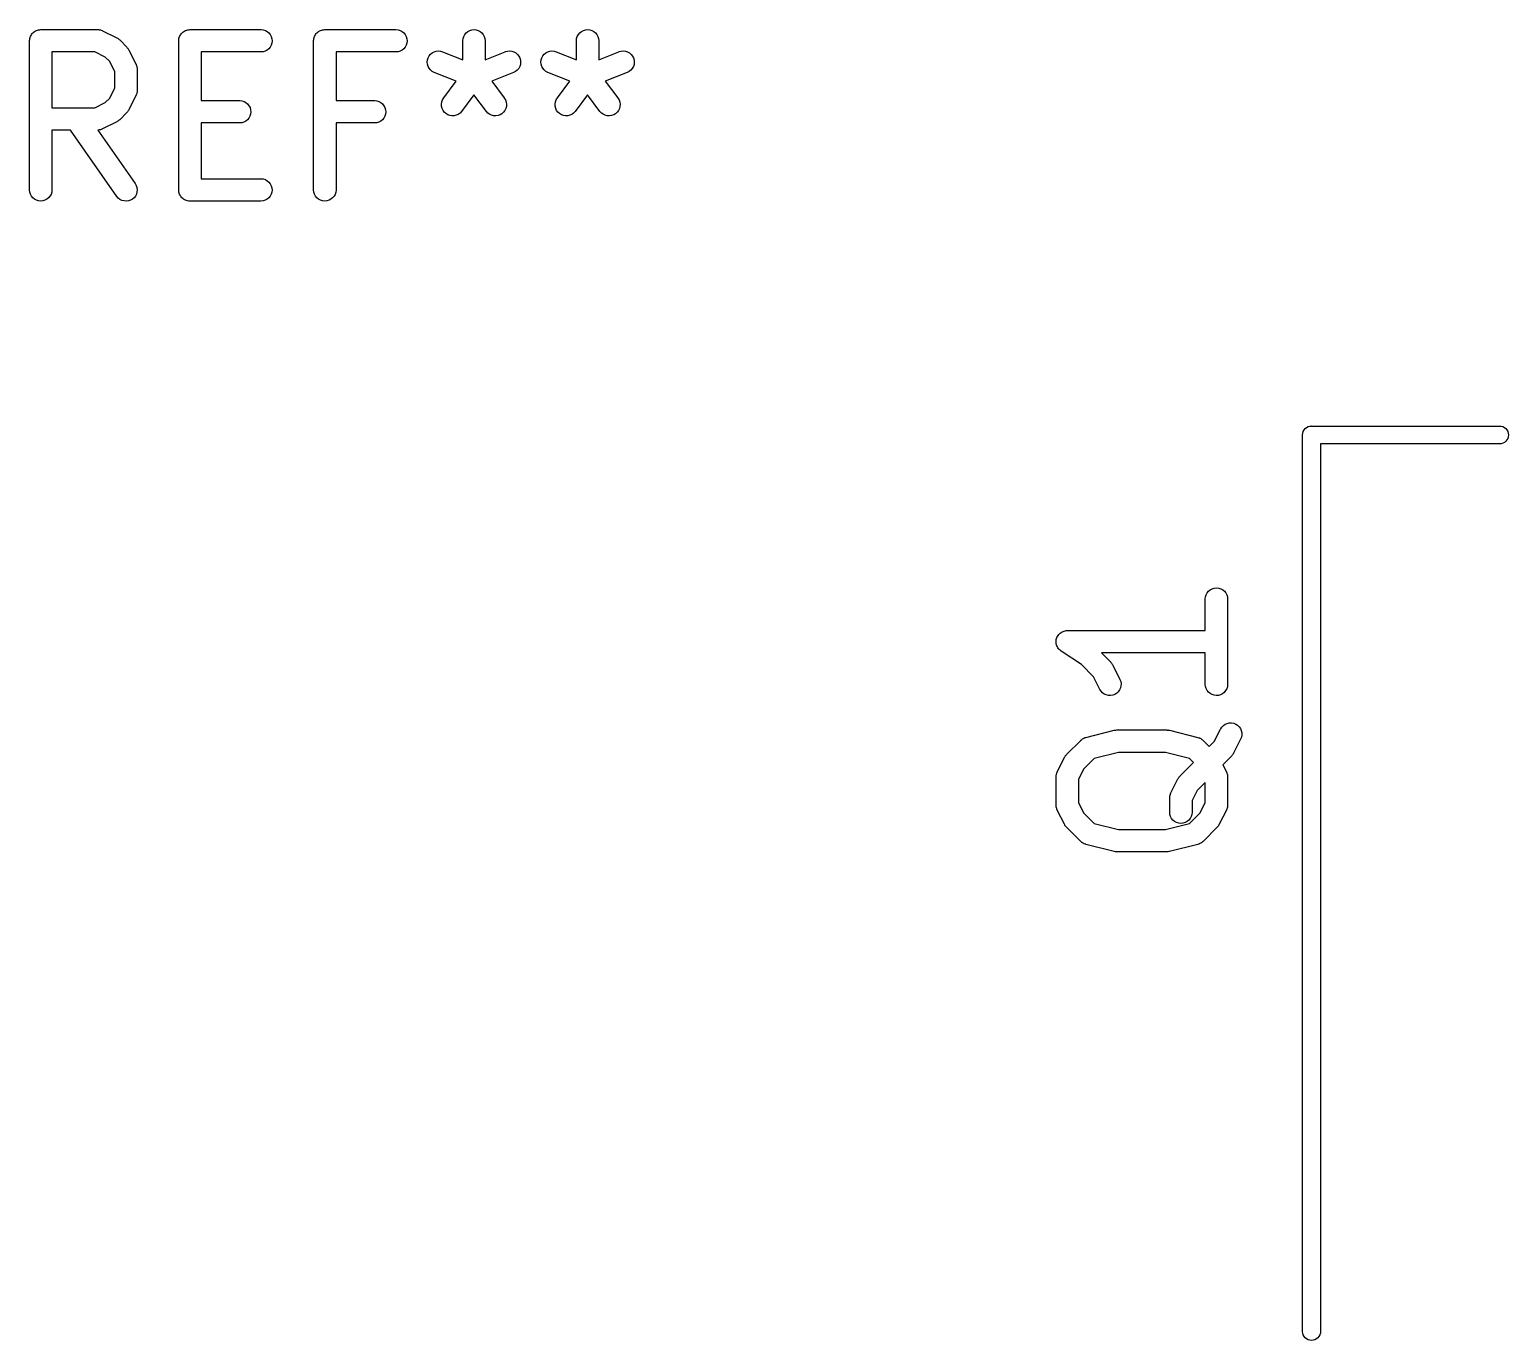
# Model space of a CAD drawing. Extents: x 2.99 to 5.82, y -2.36 to -0.87.
# Drawn here: x 3.0523 to 3.4427, y -1.2388 to -0.8928 of the extents above; entities that cross this region are included whole.
import ezdxf

# ---------------------------------------------------------------- set-up
doc = ezdxf.new("R2010")
doc.units = 0
doc.header["$MEASUREMENT"] = 0
doc.layers.add('BLACK', color=7, linetype='CONTINUOUS')

msp = doc.modelspace()

# ---------------------------------------------------------------- linework, layer by layer
at = {"layer": 'BLACK', "linetype": 'CONTINUOUS'}
for p, q in [((3.05285, -0.894095), (3.05303, -0.893881)), ((3.05303, -0.893881), (3.0532, -0.893668)), ((3.0532, -0.893668), (3.05321, -0.893661)), ((3.05321, -0.893661), (3.05322, -0.893653)), ((3.05322, -0.893653), (3.05343, -0.89348)), ((3.05343, -0.89348), (3.05365, -0.893304)), ((3.05365, -0.893304), (3.05366, -0.893299)), ((3.05366, -0.893299), (3.05367, -0.893292)), ((3.05367, -0.893292), (3.05391, -0.893164)), ((3.05391, -0.893164), (3.05416, -0.893033)), ((3.05416, -0.893033), (3.05417, -0.89303)), ((3.05417, -0.89303), (3.05418, -0.893025)), ((3.05418, -0.893025), (3.05445, -0.892947)), ((3.05445, -0.892947), (3.05471, -0.892866)), ((3.05471, -0.892866), (3.05472, -0.892865)), ((3.05472, -0.892865), (3.05473, -0.892863)), ((3.05473, -0.892863), (3.05501, -0.892837)), ((3.05501, -0.892837), (3.05528, -0.89281)), ((3.05528, -0.89281), (3.07028, -0.89281)), ((3.07028, -0.89281), (3.07032, -0.892811)), ((3.07032, -0.892811), (3.07041, -0.89282)), ((3.07041, -0.89282), (3.0705, -0.892818)), ((3.0705, -0.892818), (3.0707, -0.892852)), ((3.0707, -0.892852), (3.0709, -0.892875)), ((3.0709, -0.892875), (3.07098, -0.892901)), ((3.07098, -0.892901), (3.07107, -0.892916)), ((3.07107, -0.892916), (3.07125, -0.892988)), ((3.07125, -0.892988), (3.07145, -0.893049)), ((3.07145, -0.893049), (3.07152, -0.893091)), ((3.07152, -0.893091), (3.0716, -0.893122)), ((3.0716, -0.893122), (3.07535, -0.894997)), ((3.09222, -0.894095), (3.0924, -0.893881)), ((3.0924, -0.893881), (3.09257, -0.893668)), ((3.09257, -0.893668), (3.09258, -0.893661)), ((3.09258, -0.893661), (3.09259, -0.893653)), ((3.09259, -0.893653), (3.0928, -0.89348)), ((3.0928, -0.89348), (3.09302, -0.893304)), ((3.09302, -0.893304), (3.09303, -0.893299)), ((3.09303, -0.893299), (3.09304, -0.893292)), ((3.09304, -0.893292), (3.09328, -0.893164)), ((3.09328, -0.893164), (3.09353, -0.893033)), ((3.09353, -0.893033), (3.09354, -0.89303)), ((3.09354, -0.89303), (3.09355, -0.893025)), ((3.09355, -0.893025), (3.09382, -0.892947)), ((3.09382, -0.892947), (3.09408, -0.892866)), ((3.09408, -0.892866), (3.09409, -0.892865)), ((3.09409, -0.892865), (3.0941, -0.892863)), ((3.0941, -0.892863), (3.09438, -0.892837)), ((3.09438, -0.892837), (3.09466, -0.89281)), ((3.09466, -0.89281), (3.1134, -0.89281)), ((3.1134, -0.89281), (3.11344, -0.892811)), ((3.11344, -0.892811), (3.11402, -0.892875)), ((3.11402, -0.892875), (3.11457, -0.893049)), ((3.11457, -0.893049), (3.11507, -0.893327)), ((3.11507, -0.893327), (3.11551, -0.893697)), ((3.11551, -0.893697), (3.11587, -0.894146)), ((3.12784, -0.894095), (3.12802, -0.893881)), ((3.12802, -0.893881), (3.12819, -0.893668)), ((3.12819, -0.893668), (3.1282, -0.893661)), ((3.1282, -0.893661), (3.12821, -0.893653)), ((3.12821, -0.893653), (3.12842, -0.89348)), ((3.12842, -0.89348), (3.12864, -0.893304)), ((3.12864, -0.893304), (3.12865, -0.893299)), ((3.12865, -0.893299), (3.12866, -0.893292)), ((3.12866, -0.893292), (3.1289, -0.893164)), ((3.1289, -0.893164), (3.12915, -0.893033)), ((3.12915, -0.893033), (3.12916, -0.89303)), ((3.12916, -0.89303), (3.12917, -0.893025)), ((3.12917, -0.893025), (3.12944, -0.892947)), ((3.12944, -0.892947), (3.1297, -0.892866)), ((3.1297, -0.892866), (3.12971, -0.892865)), ((3.12971, -0.892865), (3.12972, -0.892863)), ((3.12972, -0.892863), (3.13, -0.892837)), ((3.13, -0.892837), (3.13028, -0.89281)), ((3.13028, -0.89281), (3.14902, -0.89281)), ((3.14902, -0.89281), (3.14906, -0.892811)), ((3.14906, -0.892811), (3.14964, -0.892875)), ((3.14964, -0.892875), (3.15019, -0.893049)), ((3.15019, -0.893049), (3.15069, -0.893327)), ((3.15069, -0.893327), (3.15113, -0.893697)), ((3.15113, -0.893697), (3.15149, -0.894146)), ((3.16721, -0.894095), (3.16758, -0.893653)), ((3.16758, -0.893653), (3.16803, -0.893292)), ((3.16803, -0.893292), (3.16854, -0.893025)), ((3.16854, -0.893025), (3.16909, -0.892863)), ((3.16909, -0.892863), (3.16967, -0.89281)), ((3.16967, -0.89281), (3.17024, -0.892871)), ((3.17024, -0.892871), (3.17079, -0.893041)), ((3.17079, -0.893041), (3.1713, -0.893315)), ((3.1713, -0.893315), (3.17174, -0.893682)), ((3.17174, -0.893682), (3.17211, -0.894129)), ((3.19721, -0.894095), (3.19758, -0.893653)), ((3.19758, -0.893653), (3.19803, -0.893292)), ((3.19803, -0.893292), (3.19854, -0.893025)), ((3.19854, -0.893025), (3.19909, -0.892863)), ((3.19909, -0.892863), (3.19966, -0.89281)), ((3.19966, -0.89281), (3.20024, -0.892871)), ((3.20024, -0.892871), (3.20079, -0.893041)), ((3.20079, -0.893041), (3.20129, -0.893315)), ((3.20129, -0.893315), (3.20174, -0.893682)), ((3.20174, -0.893682), (3.2021, -0.894129)), ((3.05233, -0.895722), (3.05236, -0.895444)), ((3.05233, -0.895742), (3.05233, -0.895722)), ((3.05233, -0.895743), (3.05233, -0.895742)), ((3.05233, -0.895742), (3.05233, -0.895742)), ((3.05233, -0.895763), (3.05233, -0.895743)), ((3.05233, -0.935133), (3.05233, -0.895763)), ((3.05236, -0.895444), (3.05239, -0.895169)), ((3.05239, -0.895169), (3.0524, -0.895159)), ((3.0524, -0.895149), (3.05248, -0.894886)), ((3.0524, -0.895159), (3.0524, -0.895149)), ((3.05248, -0.894886), (3.05256, -0.894619)), ((3.05256, -0.894619), (3.05257, -0.89461)), ((3.05257, -0.8946), (3.05271, -0.894355)), ((3.05257, -0.89461), (3.05257, -0.8946)), ((3.05271, -0.894355), (3.05284, -0.894112)), ((3.05284, -0.894104), (3.05285, -0.894095)), ((3.05284, -0.894112), (3.05284, -0.894104)), ((3.07535, -0.894997), (3.07539, -0.895015)), ((3.07539, -0.895015), (3.07553, -0.895106)), ((3.07553, -0.895106), (3.07568, -0.895184)), ((3.07568, -0.895184), (3.07577, -0.895262)), ((3.07577, -0.895262), (3.07587, -0.895329)), ((3.07587, -0.895329), (3.07599, -0.895445)), ((3.07599, -0.895445), (3.07612, -0.89555)), ((3.07612, -0.89555), (3.078, -0.897425)), ((3.078, -0.897425), (3.07802, -0.897454)), ((3.07802, -0.897454), (3.07813, -0.897584)), ((3.07813, -0.897584), (3.07824, -0.897704)), ((3.07824, -0.897704), (3.07831, -0.897808)), ((3.07831, -0.897808), (3.07838, -0.897904)), ((3.07838, -0.897904), (3.07846, -0.898052)), ((3.0917, -0.895722), (3.09173, -0.895444)), ((3.0917, -0.895742), (3.0917, -0.895722)), ((3.0917, -0.895743), (3.0917, -0.895742)), ((3.0917, -0.895742), (3.0917, -0.895742)), ((3.0917, -0.895763), (3.0917, -0.895743)), ((3.0917, -0.935133), (3.0917, -0.895763)), ((3.09173, -0.895444), (3.09176, -0.895169)), ((3.09176, -0.895169), (3.09177, -0.895159)), ((3.09177, -0.895149), (3.09185, -0.894886)), ((3.09177, -0.895159), (3.09177, -0.895149)), ((3.09185, -0.894886), (3.09193, -0.894619)), ((3.09193, -0.894619), (3.09194, -0.89461)), ((3.09194, -0.8946), (3.09208, -0.894355)), ((3.09194, -0.89461), (3.09194, -0.8946)), ((3.09208, -0.894355), (3.09221, -0.894112)), ((3.09221, -0.894104), (3.09222, -0.894095)), ((3.09221, -0.894112), (3.09221, -0.894104)), ((3.11548, -0.897858), (3.11504, -0.898222)), ((3.11585, -0.897414), (3.11548, -0.897858)), ((3.11612, -0.896907), (3.11585, -0.897414)), ((3.11587, -0.894146), (3.11614, -0.894657)), ((3.1163, -0.896357), (3.11612, -0.896907)), ((3.11614, -0.894657), (3.1163, -0.89521)), ((3.1163, -0.89521), (3.11636, -0.895784)), ((3.11636, -0.895784), (3.1163, -0.896357)), ((3.12732, -0.895722), (3.12735, -0.895444)), ((3.12732, -0.895742), (3.12732, -0.895722)), ((3.12732, -0.895743), (3.12732, -0.895742)), ((3.12732, -0.895742), (3.12732, -0.895742)), ((3.12732, -0.895763), (3.12732, -0.895743)), ((3.12732, -0.935133), (3.12732, -0.895763)), ((3.12735, -0.895444), (3.12738, -0.895169)), ((3.12738, -0.895169), (3.12739, -0.895159)), ((3.12739, -0.895149), (3.12747, -0.894886)), ((3.12739, -0.895159), (3.12739, -0.895149)), ((3.12747, -0.894886), (3.12755, -0.894619)), ((3.12755, -0.894619), (3.12756, -0.89461)), ((3.12756, -0.8946), (3.1277, -0.894355)), ((3.12756, -0.89461), (3.12756, -0.8946)), ((3.1277, -0.894355), (3.12783, -0.894112)), ((3.12783, -0.894104), (3.12784, -0.894095)), ((3.12783, -0.894112), (3.12783, -0.894104)), ((3.1511, -0.897858), (3.15066, -0.898222)), ((3.15147, -0.897414), (3.1511, -0.897858)), ((3.15175, -0.896907), (3.15147, -0.897414)), ((3.15149, -0.894146), (3.15176, -0.894657)), ((3.15192, -0.896357), (3.15175, -0.896907)), ((3.15176, -0.894657), (3.15192, -0.89521)), ((3.15192, -0.89521), (3.15198, -0.895784)), ((3.15198, -0.895784), (3.15192, -0.896357)), ((3.16669, -0.895722), (3.16676, -0.895149)), ((3.16669, -0.895763), (3.16669, -0.895722)), ((3.16669, -0.900776), (3.16669, -0.895763)), ((3.16676, -0.895149), (3.16693, -0.8946)), ((3.16693, -0.8946), (3.16721, -0.894095)), ((3.17211, -0.894129), (3.17238, -0.894638)), ((3.17238, -0.894638), (3.17254, -0.895189)), ((3.17254, -0.895189), (3.1726, -0.895763)), ((3.1726, -0.895763), (3.1726, -0.900776)), ((3.19669, -0.895722), (3.19675, -0.895149)), ((3.19669, -0.895763), (3.19669, -0.895722)), ((3.19669, -0.900776), (3.19669, -0.895763)), ((3.19675, -0.895149), (3.19693, -0.8946)), ((3.19693, -0.8946), (3.19721, -0.894095)), ((3.2021, -0.894129), (3.20237, -0.894638)), ((3.20237, -0.894638), (3.20254, -0.895189)), ((3.20254, -0.895189), (3.20259, -0.895763)), ((3.20259, -0.895763), (3.20259, -0.900776)), ((3.05824, -0.898716), (3.05824, -0.913433)), ((3.06959, -0.898716), (3.05824, -0.898716)), ((3.07228, -0.900065), (3.06959, -0.898716)), ((3.07348, -0.901262), (3.07228, -0.900065)), ((3.07483, -0.903959), (3.07348, -0.901262)), ((3.07846, -0.898052), (3.07855, -0.898192)), ((3.07855, -0.898192), (3.08042, -0.901942)), ((3.1134, -0.898716), (3.09761, -0.898716)), ((3.09761, -0.898716), (3.09761, -0.911558)), ((3.11398, -0.89866), (3.1134, -0.898716)), ((3.11453, -0.898493), (3.11398, -0.89866)), ((3.11504, -0.898222), (3.11453, -0.898493)), ((3.14902, -0.898716), (3.13323, -0.898716)), ((3.13323, -0.898716), (3.13323, -0.911558)), ((3.1496, -0.89866), (3.14902, -0.898716)), ((3.15015, -0.898493), (3.1496, -0.89866)), ((3.15066, -0.898222), (3.15015, -0.898493)), ((3.15732, -0.901398), (3.15737, -0.900824)), ((3.15738, -0.901971), (3.15732, -0.901398)), ((3.15737, -0.900824), (3.15754, -0.900272)), ((3.15754, -0.900272), (3.15781, -0.899762)), ((3.15781, -0.899762), (3.15817, -0.899314)), ((3.15817, -0.899314), (3.15861, -0.898945)), ((3.15861, -0.898945), (3.15912, -0.898669)), ((3.15912, -0.898669), (3.15967, -0.898497)), ((3.15967, -0.898497), (3.16024, -0.898435)), ((3.16024, -0.898435), (3.16082, -0.898485)), ((3.16082, -0.898485), (3.16137, -0.898646)), ((3.16137, -0.898646), (3.16669, -0.900776)), ((3.1726, -0.900776), (3.17792, -0.898646)), ((3.17792, -0.898646), (3.17796, -0.898631)), ((3.17796, -0.898631), (3.17852, -0.898478)), ((3.17852, -0.898478), (3.17909, -0.898435)), ((3.17909, -0.898435), (3.17966, -0.898506)), ((3.17966, -0.898506), (3.18021, -0.898686)), ((3.18021, -0.898686), (3.18071, -0.898969)), ((3.18071, -0.898969), (3.18115, -0.899344)), ((3.18115, -0.899344), (3.18151, -0.899796)), ((3.18151, -0.899796), (3.18177, -0.90031)), ((3.18177, -0.90031), (3.18193, -0.900864)), ((3.18197, -0.901439), (3.18191, -0.902011)), ((3.18193, -0.900864), (3.18197, -0.901439)), ((3.18732, -0.901398), (3.18737, -0.900824)), ((3.18737, -0.901971), (3.18732, -0.901398)), ((3.18737, -0.900824), (3.18753, -0.900272)), ((3.18753, -0.900272), (3.1878, -0.899762)), ((3.1878, -0.899762), (3.18817, -0.899314)), ((3.18817, -0.899314), (3.18861, -0.898945)), ((3.18861, -0.898945), (3.18911, -0.898669)), ((3.18911, -0.898669), (3.18966, -0.898497)), ((3.18966, -0.898497), (3.19024, -0.898435)), ((3.19024, -0.898435), (3.19081, -0.898485)), ((3.19081, -0.898485), (3.19136, -0.898646)), ((3.19136, -0.898646), (3.19669, -0.900776)), ((3.20259, -0.900776), (3.20792, -0.898646)), ((3.20792, -0.898646), (3.20796, -0.898631)), ((3.20796, -0.898631), (3.20851, -0.898478)), ((3.20851, -0.898478), (3.20909, -0.898435)), ((3.20909, -0.898435), (3.20966, -0.898506)), ((3.20966, -0.898506), (3.21021, -0.898686)), ((3.21021, -0.898686), (3.21071, -0.898969)), ((3.21071, -0.898969), (3.21115, -0.899344)), ((3.21115, -0.899344), (3.2115, -0.899796)), ((3.2115, -0.899796), (3.21176, -0.90031)), ((3.21176, -0.90031), (3.21192, -0.900864)), ((3.21197, -0.901439), (3.2119, -0.902011)), ((3.21192, -0.900864), (3.21197, -0.901439)), ((3.07483, -0.908189), (3.07483, -0.903959)), ((3.08042, -0.901942), (3.08044, -0.901979)), ((3.08044, -0.901979), (3.08047, -0.90206)), ((3.08047, -0.90206), (3.08051, -0.902137)), ((3.08051, -0.902137), (3.08057, -0.90233)), ((3.08057, -0.90233), (3.08064, -0.902519)), ((3.08064, -0.902519), (3.08065, -0.902605)), ((3.08065, -0.902605), (3.08068, -0.902689)), ((3.08068, -0.902689), (3.0807, -0.90289)), ((3.0807, -0.90289), (3.08073, -0.903089)), ((3.08073, -0.903089), (3.08073, -0.903176)), ((3.08073, -0.903176), (3.08073, -0.903262)), ((3.08073, -0.903262), (3.08073, -0.908886)), ((3.15755, -0.902522), (3.15738, -0.901971)), ((3.15782, -0.90303), (3.15755, -0.902522)), ((3.15818, -0.903475), (3.15782, -0.90303)), ((3.15863, -0.903841), (3.15818, -0.903475)), ((3.15914, -0.904113), (3.15863, -0.903841)), ((3.15918, -0.904129), (3.15914, -0.904113)), ((3.16497, -0.906447), (3.15918, -0.904129)), ((3.18012, -0.904129), (3.17432, -0.906447)), ((3.18063, -0.903864), (3.18012, -0.904129)), ((3.18108, -0.903504), (3.18063, -0.903864)), ((3.18145, -0.903064), (3.18108, -0.903504)), ((3.18173, -0.90256), (3.18145, -0.903064)), ((3.18191, -0.902011), (3.18173, -0.90256)), ((3.18754, -0.902522), (3.18737, -0.901971)), ((3.18781, -0.90303), (3.18754, -0.902522)), ((3.18818, -0.903475), (3.18781, -0.90303)), ((3.18863, -0.903841), (3.18818, -0.903475)), ((3.18913, -0.904113), (3.18863, -0.903841)), ((3.18917, -0.904129), (3.18913, -0.904113)), ((3.19497, -0.906447), (3.18917, -0.904129)), ((3.21011, -0.904129), (3.20432, -0.906448)), ((3.21062, -0.903864), (3.21011, -0.904129)), ((3.21107, -0.903504), (3.21062, -0.903864)), ((3.21145, -0.903064), (3.21107, -0.903504)), ((3.21173, -0.90256), (3.21145, -0.903064)), ((3.2119, -0.902011), (3.21173, -0.90256)), ((3.07348, -0.910887), (3.07483, -0.908189)), ((3.08064, -0.909583), (3.08063, -0.909669)), ((3.08067, -0.9095), (3.08064, -0.909583)), ((3.08069, -0.9093), (3.08067, -0.9095)), ((3.08073, -0.909101), (3.08069, -0.9093)), ((3.08073, -0.908928), (3.08072, -0.909014)), ((3.08072, -0.909014), (3.08073, -0.909101)), ((3.08073, -0.908886), (3.08073, -0.908928)), ((3.16166, -0.910864), (3.16497, -0.906447)), ((3.17432, -0.906447), (3.17763, -0.910864)), ((3.19166, -0.910864), (3.19497, -0.906447)), ((3.20432, -0.906448), (3.20763, -0.910864)), ((3.05824, -0.913433), (3.06959, -0.913433)), ((3.06959, -0.913433), (3.07228, -0.912084)), ((3.07228, -0.912084), (3.07348, -0.910887)), ((3.08042, -0.910207), (3.07855, -0.913956)), ((3.08045, -0.910126), (3.08042, -0.910207)), ((3.0805, -0.91005), (3.08045, -0.910126)), ((3.08056, -0.909858), (3.0805, -0.91005)), ((3.08063, -0.909669), (3.08056, -0.909858)), ((3.09761, -0.911558), (3.10778, -0.911558)), ((3.10778, -0.911558), (3.10782, -0.911558)), ((3.10782, -0.911558), (3.10839, -0.911622)), ((3.10839, -0.911622), (3.10894, -0.911797)), ((3.10894, -0.911797), (3.10945, -0.912074)), ((3.10945, -0.912074), (3.10989, -0.912445)), ((3.10989, -0.912445), (3.11025, -0.912894)), ((3.11025, -0.912894), (3.11052, -0.913405)), ((3.11052, -0.913405), (3.11068, -0.913957)), ((3.13323, -0.911558), (3.1434, -0.911558)), ((3.1434, -0.911558), (3.14344, -0.911558)), ((3.14344, -0.911558), (3.14401, -0.911622)), ((3.14401, -0.911622), (3.14456, -0.911797)), ((3.14456, -0.911797), (3.14507, -0.912074)), ((3.14507, -0.912074), (3.14551, -0.912445)), ((3.14551, -0.912445), (3.14587, -0.912894)), ((3.14587, -0.912894), (3.14614, -0.913405)), ((3.14614, -0.913405), (3.1463, -0.913957)), ((3.16107, -0.912467), (3.16116, -0.911898)), ((3.1611, -0.913043), (3.16107, -0.912467)), ((3.16123, -0.913604), (3.1611, -0.913043)), ((3.16116, -0.911898), (3.16136, -0.911357)), ((3.16136, -0.911357), (3.16166, -0.910864)), ((3.16965, -0.910058), (3.16638, -0.914408)), ((3.17291, -0.914408), (3.16965, -0.910058)), ((3.17763, -0.910864), (3.17766, -0.910897)), ((3.17766, -0.910897), (3.17795, -0.911394)), ((3.17795, -0.911394), (3.17814, -0.911938)), ((3.17819, -0.913084), (3.17805, -0.913642)), ((3.17814, -0.911938), (3.17822, -0.912509)), ((3.17822, -0.912509), (3.17819, -0.913084)), ((3.19107, -0.912467), (3.19116, -0.911898)), ((3.19109, -0.913043), (3.19107, -0.912467)), ((3.19123, -0.913604), (3.19109, -0.913043)), ((3.19116, -0.911898), (3.19136, -0.911357)), ((3.19136, -0.911357), (3.19166, -0.910864)), ((3.19964, -0.910058), (3.19638, -0.914408)), ((3.2029, -0.914408), (3.19964, -0.910058)), ((3.20763, -0.910864), (3.20765, -0.910897)), ((3.20765, -0.910897), (3.20795, -0.911394)), ((3.20795, -0.911394), (3.20814, -0.911938)), ((3.20818, -0.913084), (3.20804, -0.913642)), ((3.20814, -0.911938), (3.20822, -0.912509)), ((3.20822, -0.912509), (3.20818, -0.913084)), ((3.07535, -0.917152), (3.0716, -0.919026)), ((3.07549, -0.917063), (3.07535, -0.917152)), ((3.07564, -0.916987), (3.07549, -0.917063)), ((3.07574, -0.91691), (3.07564, -0.916987)), ((3.07584, -0.916845), (3.07574, -0.91691)), ((3.07596, -0.916731), (3.07584, -0.916845)), ((3.07609, -0.916628), (3.07596, -0.916731)), ((3.07612, -0.916599), (3.07609, -0.916628)), ((3.078, -0.914724), (3.07612, -0.916599)), ((3.0781, -0.914596), (3.078, -0.914724)), ((3.07822, -0.914477), (3.0781, -0.914596)), ((3.07828, -0.914373), (3.07822, -0.914477)), ((3.07836, -0.914279), (3.07828, -0.914373)), ((3.07844, -0.914133), (3.07836, -0.914279)), ((3.07853, -0.913993), (3.07844, -0.914133)), ((3.07855, -0.913956), (3.07853, -0.913993)), ((3.10835, -0.917407), (3.10778, -0.917463)), ((3.1089, -0.917241), (3.10835, -0.917407)), ((3.10941, -0.91697), (3.1089, -0.917241)), ((3.10986, -0.916606), (3.10941, -0.91697)), ((3.11023, -0.916162), (3.10986, -0.916606)), ((3.1105, -0.915655), (3.11023, -0.916162)), ((3.11067, -0.915104), (3.1105, -0.915655)), ((3.11073, -0.914531), (3.11067, -0.915104)), ((3.11068, -0.913957), (3.11073, -0.914531)), ((3.14397, -0.917407), (3.1434, -0.917463)), ((3.14452, -0.917241), (3.14397, -0.917407)), ((3.14503, -0.91697), (3.14452, -0.917241)), ((3.14548, -0.916606), (3.14503, -0.91697)), ((3.14585, -0.916162), (3.14548, -0.916606)), ((3.14612, -0.915655), (3.14585, -0.916162)), ((3.14629, -0.915104), (3.14612, -0.915655)), ((3.14635, -0.914531), (3.14629, -0.915104)), ((3.1463, -0.913957), (3.14635, -0.914531)), ((3.16147, -0.914127), (3.16123, -0.913604)), ((3.16181, -0.914594), (3.16147, -0.914127)), ((3.16223, -0.914986), (3.16181, -0.914594)), ((3.16272, -0.915288), (3.16223, -0.914986)), ((3.16326, -0.91549), (3.16272, -0.915288)), ((3.16383, -0.915583), (3.16326, -0.91549)), ((3.16441, -0.915563), (3.16383, -0.915583)), ((3.16497, -0.915432), (3.16441, -0.915563)), ((3.16549, -0.915195), (3.16497, -0.915432)), ((3.16596, -0.91486), (3.16549, -0.915195)), ((3.16636, -0.91444), (3.16596, -0.91486)), ((3.16638, -0.914408), (3.16636, -0.91444)), ((3.1733, -0.914833), (3.17291, -0.914408)), ((3.17376, -0.915174), (3.1733, -0.914833)), ((3.17428, -0.915419), (3.17376, -0.915174)), ((3.17484, -0.915558), (3.17428, -0.915419)), ((3.17542, -0.915585), (3.17484, -0.915558)), ((3.17599, -0.9155), (3.17542, -0.915585)), ((3.17653, -0.915306), (3.17599, -0.9155)), ((3.17703, -0.91501), (3.17653, -0.915306)), ((3.17745, -0.914624), (3.17703, -0.91501)), ((3.1778, -0.914162), (3.17745, -0.914624)), ((3.17805, -0.913642), (3.1778, -0.914162)), ((3.19147, -0.914127), (3.19123, -0.913604)), ((3.19181, -0.914594), (3.19147, -0.914127)), ((3.19223, -0.914986), (3.19181, -0.914594)), ((3.19272, -0.915288), (3.19223, -0.914986)), ((3.19326, -0.91549), (3.19272, -0.915288)), ((3.19383, -0.915583), (3.19326, -0.91549)), ((3.1944, -0.915563), (3.19383, -0.915583)), ((3.19497, -0.915432), (3.1944, -0.915563)), ((3.19549, -0.915195), (3.19497, -0.915432)), ((3.19596, -0.91486), (3.19549, -0.915195)), ((3.19635, -0.91444), (3.19596, -0.91486)), ((3.19638, -0.914408), (3.19635, -0.91444)), ((3.20329, -0.914833), (3.2029, -0.914408)), ((3.20376, -0.915174), (3.20329, -0.914833)), ((3.20428, -0.915419), (3.20376, -0.915174)), ((3.20484, -0.915558), (3.20428, -0.915419)), ((3.20541, -0.915585), (3.20484, -0.915558)), ((3.20598, -0.9155), (3.20541, -0.915585)), ((3.20653, -0.915306), (3.20598, -0.9155)), ((3.20702, -0.91501), (3.20653, -0.915306)), ((3.20745, -0.914624), (3.20702, -0.91501)), ((3.20779, -0.914162), (3.20745, -0.914624)), ((3.20804, -0.913642), (3.20779, -0.914162)), ((3.06312, -0.919338), (3.05824, -0.919338)), ((3.05824, -0.919338), (3.05824, -0.935133)), ((3.07536, -0.936826), (3.06312, -0.919338)), ((3.07037, -0.91933), (3.07033, -0.919334)), ((3.07033, -0.919334), (3.0802, -0.93344)), ((3.07046, -0.919333), (3.07037, -0.91933)), ((3.07066, -0.919302), (3.07046, -0.919333)), ((3.07086, -0.919282), (3.07066, -0.919302)), ((3.07094, -0.919257), (3.07086, -0.919282)), ((3.07103, -0.919243), (3.07094, -0.919257)), ((3.07121, -0.919174), (3.07103, -0.919243)), ((3.07141, -0.919115), (3.07121, -0.919174)), ((3.07148, -0.919075), (3.07141, -0.919115)), ((3.07157, -0.919045), (3.07148, -0.919075)), ((3.0716, -0.919026), (3.07157, -0.919045)), ((3.10778, -0.917463), (3.09761, -0.917463)), ((3.09761, -0.917463), (3.09761, -0.93218)), ((3.1434, -0.917463), (3.13323, -0.917463)), ((3.13323, -0.917463), (3.13323, -0.935133)), ((3.09761, -0.93218), (3.1134, -0.93218)), ((3.1134, -0.93218), (3.11344, -0.932181)), ((3.11344, -0.932181), (3.11402, -0.932245)), ((3.11402, -0.932245), (3.11457, -0.932419)), ((3.11457, -0.932419), (3.11507, -0.932697)), ((3.11507, -0.932697), (3.11551, -0.933067)), ((3.05239, -0.935707), (3.05233, -0.935133)), ((3.05255, -0.936258), (3.05239, -0.935707)), ((3.05283, -0.936767), (3.05255, -0.936258)), ((3.05319, -0.937214), (3.05283, -0.936767)), ((3.05772, -0.936801), (3.05735, -0.937243)), ((3.058, -0.936296), (3.05772, -0.936801)), ((3.05817, -0.935747), (3.058, -0.936296)), ((3.05824, -0.935174), (3.05817, -0.935747)), ((3.05824, -0.935133), (3.05824, -0.935174)), ((3.07574, -0.937264), (3.07536, -0.936826)), ((3.08026, -0.936742), (3.0799, -0.937192)), ((3.0802, -0.93344), (3.08022, -0.933474)), ((3.08022, -0.933474), (3.0805, -0.93398)), ((3.08052, -0.93623), (3.08026, -0.936742)), ((3.0805, -0.93398), (3.08067, -0.93453)), ((3.08068, -0.935677), (3.08052, -0.93623)), ((3.08067, -0.93453), (3.08073, -0.935103)), ((3.08073, -0.935103), (3.08068, -0.935677)), ((3.09173, -0.93541), (3.0917, -0.935133)), ((3.09175, -0.935686), (3.09173, -0.93541)), ((3.09176, -0.935696), (3.09175, -0.935686)), ((3.09176, -0.935707), (3.09176, -0.935696)), ((3.09184, -0.935972), (3.09176, -0.935707)), ((3.09192, -0.936239), (3.09184, -0.935972)), ((3.09192, -0.936248), (3.09192, -0.936239)), ((3.09193, -0.936258), (3.09192, -0.936248)), ((3.09206, -0.936504), (3.09193, -0.936258)), ((3.09218, -0.93675), (3.09206, -0.936504)), ((3.09219, -0.936758), (3.09218, -0.93675)), ((3.0922, -0.936767), (3.09219, -0.936758)), ((3.09237, -0.936984), (3.0922, -0.936767)), ((3.11585, -0.936784), (3.11548, -0.937228)), ((3.11551, -0.933067), (3.11587, -0.933516)), ((3.11612, -0.936277), (3.11585, -0.936784)), ((3.11587, -0.933516), (3.11614, -0.934027)), ((3.1163, -0.935727), (3.11612, -0.936277)), ((3.11614, -0.934027), (3.1163, -0.93458)), ((3.1163, -0.93458), (3.11636, -0.935154)), ((3.11636, -0.935154), (3.1163, -0.935727)), ((3.12738, -0.935707), (3.12732, -0.935133)), ((3.12755, -0.936258), (3.12738, -0.935707)), ((3.12782, -0.936767), (3.12755, -0.936258)), ((3.12818, -0.937214), (3.12782, -0.936767)), ((3.13271, -0.936801), (3.13234, -0.937243)), ((3.13299, -0.936296), (3.13271, -0.936801)), ((3.13316, -0.935747), (3.13299, -0.936296)), ((3.13323, -0.935174), (3.13316, -0.935747)), ((3.13323, -0.935133), (3.13323, -0.935174)), ((3.05363, -0.937581), (3.05319, -0.937214)), ((3.05414, -0.937855), (3.05363, -0.937581)), ((3.05469, -0.938026), (3.05414, -0.937855)), ((3.05526, -0.938086), (3.05469, -0.938026)), ((3.05584, -0.938034), (3.05526, -0.938086)), ((3.05639, -0.937871), (3.05584, -0.938034)), ((3.0569, -0.937604), (3.05639, -0.937871)), ((3.05735, -0.937243), (3.0569, -0.937604)), ((3.07619, -0.93762), (3.07574, -0.937264)), ((3.0767, -0.937882), (3.07619, -0.93762)), ((3.07726, -0.938039), (3.0767, -0.937882)), ((3.07783, -0.938085), (3.07726, -0.938039)), ((3.07841, -0.938019), (3.07783, -0.938085)), ((3.07895, -0.937843), (3.07841, -0.938019)), ((3.07946, -0.937564), (3.07895, -0.937843)), ((3.0799, -0.937192), (3.07946, -0.937564)), ((3.09255, -0.937199), (3.09237, -0.936984)), ((3.09255, -0.937206), (3.09255, -0.937199)), ((3.09256, -0.937214), (3.09255, -0.937206)), ((3.09277, -0.93739), (3.09256, -0.937214)), ((3.09299, -0.937569), (3.09277, -0.93739)), ((3.093, -0.937575), (3.09299, -0.937569)), ((3.093, -0.937581), (3.093, -0.937575)), ((3.09325, -0.937713), (3.093, -0.937581)), ((3.09349, -0.937847), (3.09325, -0.937713)), ((3.0935, -0.93785), (3.09349, -0.937847)), ((3.09351, -0.937855), (3.0935, -0.93785)), ((3.09378, -0.937938), (3.09351, -0.937855)), ((3.09404, -0.938021), (3.09378, -0.937938)), ((3.09405, -0.938022), (3.09404, -0.938021)), ((3.09406, -0.938026), (3.09405, -0.938022)), ((3.09434, -0.938054), (3.09406, -0.938026)), ((3.09461, -0.938086), (3.09434, -0.938054)), ((3.09463, -0.938086), (3.09461, -0.938086)), ((3.09466, -0.938086), (3.09463, -0.938086)), ((3.09463, -0.938086), (3.09463, -0.938086)), ((3.09463, -0.938086), (3.09463, -0.938086)), ((3.1134, -0.938086), (3.09466, -0.938086)), ((3.11398, -0.93803), (3.1134, -0.938086)), ((3.11453, -0.937863), (3.11398, -0.93803)), ((3.11504, -0.937592), (3.11453, -0.937863)), ((3.11548, -0.937228), (3.11504, -0.937592)), ((3.12862, -0.937581), (3.12818, -0.937214)), ((3.12913, -0.937855), (3.12862, -0.937581)), ((3.12968, -0.938026), (3.12913, -0.937855)), ((3.13025, -0.938086), (3.12968, -0.938026)), ((3.13083, -0.938034), (3.13025, -0.938086)), ((3.13138, -0.937871), (3.13083, -0.938034)), ((3.13189, -0.937604), (3.13138, -0.937871)), ((3.13234, -0.937243), (3.13189, -0.937604)), ((3.38837, -0.999803), (3.38842, -0.99934)), ((3.38842, -0.99934), (3.38856, -0.998895)), ((3.38856, -0.998895), (3.38877, -0.998484)), ((3.38877, -0.998484), (3.38907, -0.998125)), ((3.38907, -0.998125), (3.38943, -0.99783)), ((3.38943, -0.99783), (3.38984, -0.99761)), ((3.38984, -0.99761), (3.39028, -0.997475)), ((3.39028, -0.997475), (3.39063, -0.997441)), ((3.39063, -0.997441), (3.39075, -0.99743)), ((3.39063, -0.997441), (3.39063, -0.997441)), ((3.39075, -0.99743), (3.39086, -0.997441)), ((3.39086, -0.997441), (3.44047, -0.997441)), ((3.44047, -0.997441), (3.44082, -0.997475)), ((3.44082, -0.997475), (3.44126, -0.99761)), ((3.44126, -0.99761), (3.44167, -0.99783)), ((3.44167, -0.99783), (3.44203, -0.998125)), ((3.44203, -0.998125), (3.44233, -0.998484)), ((3.44233, -0.998484), (3.44255, -0.998895)), ((3.44255, -0.998895), (3.44268, -0.99934)), ((3.44268, -0.99934), (3.44273, -0.999803)), ((3.38839, -0.99992), (3.38837, -0.999803)), ((3.38839, -1.23653), (3.38839, -0.99992)), ((3.44047, -1.00217), (3.39311, -1.00217)), ((3.39311, -1.00217), (3.39311, -1.23653)), ((3.44082, -1.00213), (3.44047, -1.00217)), ((3.44126, -1.002), (3.44082, -1.00213)), ((3.44167, -1.00178), (3.44126, -1.002)), ((3.44203, -1.00148), (3.44167, -1.00178)), ((3.44233, -1.00112), (3.44203, -1.00148)), ((3.44255, -1.00071), (3.44233, -1.00112)), ((3.44268, -1.00027), (3.44255, -1.00071)), ((3.44273, -0.999803), (3.44268, -1.00027)), ((3.36276, -1.04252), (3.36293, -1.04197)), ((3.36293, -1.04197), (3.36321, -1.04146)), ((3.36321, -1.04146), (3.36358, -1.04102)), ((3.36358, -1.04102), (3.36403, -1.04066)), ((3.36403, -1.04066), (3.36454, -1.04039)), ((3.36454, -1.04039), (3.36509, -1.04023)), ((3.36509, -1.04023), (3.36567, -1.04018)), ((3.36567, -1.04018), (3.36624, -1.04024)), ((3.36624, -1.04024), (3.36679, -1.04041)), ((3.36679, -1.04041), (3.3673, -1.04068)), ((3.3673, -1.04068), (3.36774, -1.04105)), ((3.36774, -1.04105), (3.3681, -1.04149)), ((3.3681, -1.04149), (3.36837, -1.042)), ((3.36837, -1.042), (3.36854, -1.04256)), ((3.36269, -1.04309), (3.36276, -1.04252)), ((3.36269, -1.04313), (3.36269, -1.04309)), ((3.36269, -1.05142), (3.36269, -1.04313)), ((3.36854, -1.04256), (3.3686, -1.04313)), ((3.3686, -1.04313), (3.3686, -1.06563)), ((3.32332, -1.05435), (3.32335, -1.05407)), ((3.32335, -1.05407), (3.32338, -1.05378)), ((3.32338, -1.05378), (3.32347, -1.0535)), ((3.32338, -1.05378), (3.32338, -1.05378)), ((3.32338, -1.05378), (3.32338, -1.05378)), ((3.32347, -1.0535), (3.32355, -1.05323)), ((3.32355, -1.05323), (3.32369, -1.05297)), ((3.32355, -1.05323), (3.32355, -1.05323)), ((3.32355, -1.05323), (3.32355, -1.05323)), ((3.32369, -1.05297), (3.32383, -1.05273)), ((3.32383, -1.05272), (3.32401, -1.0525)), ((3.32383, -1.05273), (3.32383, -1.05272)), ((3.32383, -1.05272), (3.32383, -1.05272)), ((3.32401, -1.0525), (3.32419, -1.05228)), ((3.32419, -1.05228), (3.3242, -1.05228)), ((3.3242, -1.05228), (3.32443, -1.05209)), ((3.3242, -1.05228), (3.3242, -1.05228)), ((3.32443, -1.05209), (3.32464, -1.05192)), ((3.32464, -1.05192), (3.3249, -1.05178)), ((3.32464, -1.05192), (3.32464, -1.05192)), ((3.32464, -1.05192), (3.32464, -1.05192)), ((3.3249, -1.05178), (3.32515, -1.05165)), ((3.32515, -1.05165), (3.32542, -1.05157)), ((3.32515, -1.05165), (3.32515, -1.05165)), ((3.32515, -1.05165), (3.32515, -1.05165)), ((3.32542, -1.05157), (3.3257, -1.05148)), ((3.3257, -1.05148), (3.3257, -1.05148)), ((3.3257, -1.05148), (3.32571, -1.05148)), ((3.32571, -1.05148), (3.32599, -1.05145)), ((3.32599, -1.05145), (3.32627, -1.05142)), ((3.32627, -1.05142), (3.36269, -1.05142)), ((3.32332, -1.05436), (3.32332, -1.05435)), ((3.32332, -1.05435), (3.32332, -1.05435)), ((3.32335, -1.05465), (3.32332, -1.05436)), ((3.32337, -1.05493), (3.32335, -1.05465)), ((3.32346, -1.05521), (3.32337, -1.05493)), ((3.32337, -1.05493), (3.32337, -1.05493)), ((3.32337, -1.05493), (3.32337, -1.05493)), ((3.32354, -1.05548), (3.32346, -1.05521)), ((3.32366, -1.05573), (3.32354, -1.05548)), ((3.32354, -1.05548), (3.32354, -1.05548)), ((3.32354, -1.05548), (3.32354, -1.05548)), ((3.3238, -1.05599), (3.32366, -1.05573)), ((3.32398, -1.05622), (3.3238, -1.05599)), ((3.3238, -1.05599), (3.3238, -1.05599)), ((3.3238, -1.05599), (3.3238, -1.05599)), ((3.32416, -1.05644), (3.32398, -1.05622)), ((3.32417, -1.05644), (3.32416, -1.05644)), ((3.32416, -1.05644), (3.32416, -1.05644)), ((3.32439, -1.05663), (3.32417, -1.05644)), ((3.3246, -1.05681), (3.32439, -1.05663)), ((3.32461, -1.05681), (3.3246, -1.05681)), ((3.32464, -1.05683), (3.32461, -1.05681)), ((3.32461, -1.05681), (3.32461, -1.05681)), ((3.32461, -1.05681), (3.32461, -1.05681)), ((3.33002, -1.06042), (3.32464, -1.05683)), ((3.36269, -1.05733), (3.33528, -1.05733)), ((3.33528, -1.05733), (3.33774, -1.05979)), ((3.36269, -1.06563), (3.36269, -1.05733)), ((3.33322, -1.06363), (3.33002, -1.06042)), ((3.33774, -1.05979), (3.33777, -1.05982)), ((3.33777, -1.05982), (3.33787, -1.05995)), ((3.33787, -1.05995), (3.33798, -1.06007)), ((3.33798, -1.06007), (3.33805, -1.06017)), ((3.33805, -1.06017), (3.33813, -1.06027)), ((3.33813, -1.06027), (3.3382, -1.06042)), ((3.3382, -1.06042), (3.33829, -1.06056)), ((3.33829, -1.06056), (3.34016, -1.06431)), ((3.33488, -1.06695), (3.33322, -1.06363)), ((3.34016, -1.06431), (3.34018, -1.06434)), ((3.34018, -1.06434), (3.34038, -1.06488)), ((3.34038, -1.06488), (3.34047, -1.06545)), ((3.34047, -1.06545), (3.34045, -1.06603)), ((3.36275, -1.0662), (3.36269, -1.06563)), ((3.3686, -1.06567), (3.36853, -1.06624)), ((3.3686, -1.06563), (3.3686, -1.06567)), ((3.33519, -1.06743), (3.33488, -1.06695)), ((3.33558, -1.06785), (3.33519, -1.06743)), ((3.33605, -1.06819), (3.33558, -1.06785)), ((3.33658, -1.06842), (3.33605, -1.06819)), ((3.33714, -1.06855), (3.33658, -1.06842)), ((3.33772, -1.06857), (3.33714, -1.06855)), ((3.33829, -1.06848), (3.33772, -1.06857)), ((3.33883, -1.06828), (3.33829, -1.06848)), ((3.33932, -1.06797), (3.33883, -1.06828)), ((3.33974, -1.06758), (3.33932, -1.06797)), ((3.34007, -1.06711), (3.33974, -1.06758)), ((3.34031, -1.06659), (3.34007, -1.06711)), ((3.34045, -1.06603), (3.34031, -1.06659)), ((3.36291, -1.06675), (3.36275, -1.0662)), ((3.36319, -1.06726), (3.36291, -1.06675)), ((3.36355, -1.06771), (3.36319, -1.06726)), ((3.36399, -1.06807), (3.36355, -1.06771)), ((3.3645, -1.06835), (3.36399, -1.06807)), ((3.36505, -1.06852), (3.3645, -1.06835)), ((3.36562, -1.06858), (3.36505, -1.06852)), ((3.3662, -1.06853), (3.36562, -1.06858)), ((3.36675, -1.06836), (3.3662, -1.06853)), ((3.36726, -1.0681), (3.36675, -1.06836)), ((3.36771, -1.06774), (3.36726, -1.0681)), ((3.36808, -1.06729), (3.36771, -1.06774)), ((3.36836, -1.06679), (3.36808, -1.06729)), ((3.36853, -1.06624), (3.36836, -1.06679)), ((3.36509, -1.08075), (3.36675, -1.07743)), ((3.36675, -1.07743), (3.36677, -1.07739)), ((3.36677, -1.07739), (3.36709, -1.07691)), ((3.36709, -1.07691), (3.36749, -1.0765)), ((3.36749, -1.0765), (3.36796, -1.07617)), ((3.36796, -1.07617), (3.36849, -1.07594)), ((3.36849, -1.07594), (3.36905, -1.07582)), ((3.36905, -1.07582), (3.36963, -1.07581)), ((3.36963, -1.07581), (3.3702, -1.07591)), ((3.3702, -1.07591), (3.37073, -1.07612)), ((3.37073, -1.07612), (3.37122, -1.07643)), ((3.37122, -1.07643), (3.37164, -1.07683)), ((3.37164, -1.07683), (3.37197, -1.0773)), ((3.37197, -1.0773), (3.3722, -1.07783)), ((3.32606, -1.08416), (3.32981, -1.08041)), ((3.32981, -1.08041), (3.32984, -1.08038)), ((3.32984, -1.08038), (3.33, -1.08026)), ((3.33, -1.08026), (3.33015, -1.08012)), ((3.33015, -1.08012), (3.33022, -1.08008)), ((3.33022, -1.08008), (3.33029, -1.08002)), ((3.33029, -1.08002), (3.33047, -1.07993)), ((3.33047, -1.07993), (3.33064, -1.07983)), ((3.33064, -1.07983), (3.33072, -1.0798)), ((3.33072, -1.0798), (3.3308, -1.07976)), ((3.3308, -1.07976), (3.33099, -1.0797)), ((3.33099, -1.0797), (3.33118, -1.07963)), ((3.33118, -1.07963), (3.33868, -1.07776)), ((3.33868, -1.07776), (3.33872, -1.07775)), ((3.33872, -1.07775), (3.33877, -1.07774)), ((3.33877, -1.07774), (3.33882, -1.07773)), ((3.33882, -1.07773), (3.33906, -1.0777)), ((3.33906, -1.0777), (3.33929, -1.07767)), ((3.33929, -1.07767), (3.33935, -1.07768)), ((3.33935, -1.07768), (3.3394, -1.07767)), ((3.3394, -1.07767), (3.35252, -1.07767)), ((3.35252, -1.07767), (3.35256, -1.07767)), ((3.35256, -1.07767), (3.35261, -1.07768)), ((3.35261, -1.07768), (3.35267, -1.07768)), ((3.35267, -1.07768), (3.3529, -1.07771)), ((3.3529, -1.07771), (3.35314, -1.07774)), ((3.35314, -1.07774), (3.35319, -1.07775)), ((3.35319, -1.07775), (3.35324, -1.07776)), ((3.35324, -1.07776), (3.36074, -1.07963)), ((3.36074, -1.07963), (3.36078, -1.07964)), ((3.36078, -1.07964), (3.36096, -1.07971)), ((3.36096, -1.07971), (3.36116, -1.07977)), ((3.36116, -1.07977), (3.36123, -1.07981)), ((3.36123, -1.07981), (3.36132, -1.07985)), ((3.36132, -1.07985), (3.36149, -1.07995)), ((3.36149, -1.07995), (3.36166, -1.08005)), ((3.36166, -1.08005), (3.36173, -1.0801)), ((3.36173, -1.0801), (3.36181, -1.08015)), ((3.36181, -1.08015), (3.36195, -1.08028)), ((3.36195, -1.08028), (3.36211, -1.08041)), ((3.36211, -1.08041), (3.36377, -1.08207)), ((3.36377, -1.08207), (3.36509, -1.08075)), ((3.37204, -1.08007), (3.37016, -1.08382)), ((3.37224, -1.07953), (3.37204, -1.08007)), ((3.3722, -1.07783), (3.37232, -1.07839)), ((3.37234, -1.07896), (3.37224, -1.07953)), ((3.37232, -1.07839), (3.37234, -1.07896)), ((3.32363, -1.08868), (3.32551, -1.08493)), ((3.32551, -1.08493), (3.32553, -1.08489)), ((3.32553, -1.08489), (3.32562, -1.08475)), ((3.32562, -1.08475), (3.3257, -1.08461)), ((3.3257, -1.08461), (3.32577, -1.08451)), ((3.32577, -1.08451), (3.32584, -1.08441)), ((3.32584, -1.08441), (3.32596, -1.08429)), ((3.32596, -1.08429), (3.32606, -1.08416)), ((3.33341, -1.08517), (3.33058, -1.088)), ((3.33976, -1.08358), (3.33341, -1.08517)), ((3.35216, -1.08358), (3.33976, -1.08358)), ((3.35851, -1.08517), (3.35216, -1.08358)), ((3.35959, -1.08625), (3.35851, -1.08517)), ((3.36961, -1.08459), (3.36736, -1.08683)), ((3.36971, -1.08446), (3.36961, -1.08459)), ((3.36983, -1.08434), (3.36971, -1.08446)), ((3.3699, -1.08424), (3.36983, -1.08434)), ((3.36997, -1.08414), (3.3699, -1.08424)), ((3.37005, -1.084), (3.36997, -1.08414)), ((3.37014, -1.08386), (3.37005, -1.084)), ((3.37016, -1.08382), (3.37014, -1.08386)), ((3.32343, -1.08922), (3.3235, -1.08903)), ((3.3235, -1.08903), (3.32356, -1.08883)), ((3.32356, -1.08883), (3.3236, -1.08876)), ((3.3236, -1.08876), (3.32363, -1.08868)), ((3.33058, -1.088), (3.32923, -1.0907)), ((3.35606, -1.08978), (3.35959, -1.08625)), ((3.36736, -1.08683), (3.36829, -1.08868)), ((3.36829, -1.08868), (3.3683, -1.08871)), ((3.3683, -1.08871), (3.36833, -1.0888)), ((3.36833, -1.0888), (3.36837, -1.08887)), ((3.36837, -1.08887), (3.36843, -1.08907)), ((3.36843, -1.08907), (3.3685, -1.08926)), ((3.32332, -1.08996), (3.32333, -1.08987)), ((3.32332, -1.09), (3.32332, -1.08996)), ((3.32332, -1.0975), (3.32332, -1.09)), ((3.32333, -1.08978), (3.32336, -1.08958)), ((3.32333, -1.08987), (3.32333, -1.08978)), ((3.32336, -1.08958), (3.32339, -1.08938)), ((3.32339, -1.08938), (3.32341, -1.0893)), ((3.32341, -1.0893), (3.32343, -1.08922)), ((3.32923, -1.0907), (3.32923, -1.0968)), ((3.35363, -1.0943), (3.3555, -1.09055)), ((3.3555, -1.09055), (3.35552, -1.09052)), ((3.35552, -1.09052), (3.35561, -1.09038)), ((3.35561, -1.09038), (3.35569, -1.09023)), ((3.35569, -1.09023), (3.35577, -1.09014)), ((3.35577, -1.09014), (3.35584, -1.09003)), ((3.35584, -1.09003), (3.35595, -1.08991)), ((3.35595, -1.08991), (3.35606, -1.08978)), ((3.36269, -1.0915), (3.36057, -1.09362)), ((3.36269, -1.0968), (3.36269, -1.0915)), ((3.3685, -1.08926), (3.36852, -1.08934)), ((3.36852, -1.08934), (3.36854, -1.08942)), ((3.36854, -1.08942), (3.36856, -1.08963)), ((3.36856, -1.08963), (3.36859, -1.08982)), ((3.36859, -1.08982), (3.36859, -1.08991)), ((3.36859, -1.08991), (3.3686, -1.09)), ((3.3686, -1.09), (3.3686, -1.0975)), ((3.32923, -1.0968), (3.33058, -1.0995)), ((3.35332, -1.09558), (3.35333, -1.09549)), ((3.35332, -1.09562), (3.35332, -1.09558)), ((3.35332, -1.09937), (3.35332, -1.09562)), ((3.35333, -1.09541), (3.35336, -1.09521)), ((3.35333, -1.09549), (3.35333, -1.09541)), ((3.35336, -1.09521), (3.35338, -1.09501)), ((3.35338, -1.09501), (3.35341, -1.09493)), ((3.35341, -1.09493), (3.35342, -1.09484)), ((3.35342, -1.09484), (3.3535, -1.09465)), ((3.3535, -1.09465), (3.35356, -1.09446)), ((3.35356, -1.09446), (3.3536, -1.09438)), ((3.3536, -1.09438), (3.35363, -1.0943)), ((3.36057, -1.09362), (3.35922, -1.09632)), ((3.35922, -1.09632), (3.35922, -1.09937)), ((3.36134, -1.0995), (3.36269, -1.0968)), ((3.32333, -1.09758), (3.32332, -1.0975)), ((3.32333, -1.09767), (3.32333, -1.09758)), ((3.32336, -1.09787), (3.32333, -1.09767)), ((3.32338, -1.09807), (3.32336, -1.09787)), ((3.3234, -1.09815), (3.32338, -1.09807)), ((3.32342, -1.09824), (3.3234, -1.09815)), ((3.32349, -1.09843), (3.32342, -1.09824)), ((3.32354, -1.09862), (3.32349, -1.09843)), ((3.32359, -1.0987), (3.32354, -1.09862)), ((3.32362, -1.09878), (3.32359, -1.0987)), ((3.32363, -1.09882), (3.32362, -1.09878)), ((3.32551, -1.10257), (3.32363, -1.09882)), ((3.33058, -1.0995), (3.33341, -1.10233)), ((3.35337, -1.09995), (3.35332, -1.09937)), ((3.35354, -1.1005), (3.35337, -1.09995)), ((3.35381, -1.10101), (3.35354, -1.1005)), ((3.35851, -1.10233), (3.36134, -1.0995)), ((3.35899, -1.10054), (3.35871, -1.10104)), ((3.35916, -1.09999), (3.35899, -1.10054)), ((3.35922, -1.09941), (3.35916, -1.09999)), ((3.35922, -1.09937), (3.35922, -1.09941)), ((3.36829, -1.09882), (3.36641, -1.10257)), ((3.36832, -1.09874), (3.36829, -1.09882)), ((3.36836, -1.09866), (3.36832, -1.09874)), ((3.36842, -1.09847), (3.36836, -1.09866)), ((3.36849, -1.09828), (3.36842, -1.09847)), ((3.36851, -1.09819), (3.36849, -1.09828)), ((3.36853, -1.09811), (3.36851, -1.09819)), ((3.36856, -1.09791), (3.36853, -1.09811)), ((3.36859, -1.09771), (3.36856, -1.09791)), ((3.3686, -1.09754), (3.36859, -1.09762)), ((3.36859, -1.09762), (3.36859, -1.09771)), ((3.3686, -1.0975), (3.3686, -1.09754)), ((3.3256, -1.10271), (3.32551, -1.10257)), ((3.32567, -1.10285), (3.3256, -1.10271)), ((3.32575, -1.10295), (3.32567, -1.10285)), ((3.32582, -1.10306), (3.32575, -1.10295)), ((3.32593, -1.10318), (3.32582, -1.10306)), ((3.32603, -1.10331), (3.32593, -1.10318)), ((3.32606, -1.10333), (3.32603, -1.10331)), ((3.32981, -1.10708), (3.32606, -1.10333)), ((3.33341, -1.10233), (3.33976, -1.10392)), ((3.33976, -1.10392), (3.35216, -1.10392)), ((3.35216, -1.10392), (3.35851, -1.10233)), ((3.35418, -1.10145), (3.35381, -1.10101)), ((3.35462, -1.10182), (3.35418, -1.10145)), ((3.35513, -1.10209), (3.35462, -1.10182)), ((3.35568, -1.10226), (3.35513, -1.10209)), ((3.35625, -1.10232), (3.35568, -1.10226)), ((3.35682, -1.10227), (3.35625, -1.10232)), ((3.35738, -1.10211), (3.35682, -1.10227)), ((3.35789, -1.10184), (3.35738, -1.10211)), ((3.35834, -1.10148), (3.35789, -1.10184)), ((3.35871, -1.10104), (3.35834, -1.10148)), ((3.36586, -1.10333), (3.36211, -1.10708)), ((3.36596, -1.10321), (3.36586, -1.10333)), ((3.36608, -1.10309), (3.36596, -1.10321)), ((3.36615, -1.10298), (3.36608, -1.10309)), ((3.36622, -1.10289), (3.36615, -1.10298)), ((3.3663, -1.10274), (3.36622, -1.10289)), ((3.36639, -1.1026), (3.3663, -1.10274)), ((3.36641, -1.10257), (3.36639, -1.1026)), ((3.32997, -1.10721), (3.32981, -1.10708)), ((3.33011, -1.10735), (3.32997, -1.10721)), ((3.33019, -1.10739), (3.33011, -1.10735)), ((3.33026, -1.10745), (3.33019, -1.10739)), ((3.33043, -1.10754), (3.33026, -1.10745)), ((3.3306, -1.10765), (3.33043, -1.10754)), ((3.33069, -1.10768), (3.3306, -1.10765)), ((3.33076, -1.10772), (3.33069, -1.10768)), ((3.33096, -1.10778), (3.33076, -1.10772)), ((3.33114, -1.10785), (3.33096, -1.10778)), ((3.33118, -1.10786), (3.33114, -1.10785)), ((3.33868, -1.10974), (3.33118, -1.10786)), ((3.36074, -1.10786), (3.35324, -1.10974)), ((3.36092, -1.10779), (3.36074, -1.10786)), ((3.36112, -1.10774), (3.36092, -1.10779)), ((3.3612, -1.1077), (3.36112, -1.10774)), ((3.36128, -1.10767), (3.3612, -1.1077)), ((3.36145, -1.10756), (3.36128, -1.10767)), ((3.36163, -1.10747), (3.36145, -1.10756)), ((3.3617, -1.10742), (3.36163, -1.10747)), ((3.36177, -1.10737), (3.3617, -1.10742)), ((3.36192, -1.10724), (3.36177, -1.10737)), ((3.36208, -1.10711), (3.36192, -1.10724)), ((3.36211, -1.10708), (3.36208, -1.10711)), ((3.33873, -1.10974), (3.33868, -1.10974)), ((3.33878, -1.10976), (3.33873, -1.10974)), ((3.33902, -1.10979), (3.33878, -1.10976)), ((3.33925, -1.10982), (3.33902, -1.10979)), ((3.3393, -1.10982), (3.33925, -1.10982)), ((3.33936, -1.10982), (3.3393, -1.10982)), ((3.3394, -1.10982), (3.33936, -1.10982)), ((3.35252, -1.10982), (3.3394, -1.10982)), ((3.35257, -1.10982), (3.35252, -1.10982)), ((3.35263, -1.10982), (3.35257, -1.10982)), ((3.35286, -1.10979), (3.35263, -1.10982)), ((3.3531, -1.10977), (3.35286, -1.10979)), ((3.35315, -1.10975), (3.3531, -1.10977)), ((3.3532, -1.10975), (3.35315, -1.10975)), ((3.35324, -1.10974), (3.3532, -1.10975)), ((3.38842, -1.23688), (3.38839, -1.23653)), ((3.38856, -1.23733), (3.38842, -1.23688)), ((3.38877, -1.23774), (3.38856, -1.23733)), ((3.39294, -1.23733), (3.39272, -1.23774)), ((3.39308, -1.23688), (3.39294, -1.23733)), ((3.39311, -1.23653), (3.39308, -1.23688)), ((3.38907, -1.2381), (3.38877, -1.23774)), ((3.38943, -1.23839), (3.38907, -1.2381)), ((3.38984, -1.23861), (3.38943, -1.23839)), ((3.39028, -1.23875), (3.38984, -1.23861)), ((3.39075, -1.23879), (3.39028, -1.23875)), ((3.39121, -1.23875), (3.39075, -1.23879)), ((3.39166, -1.23861), (3.39121, -1.23875)), ((3.39207, -1.23839), (3.39166, -1.23861)), ((3.39243, -1.2381), (3.39207, -1.23839)), ((3.39272, -1.23774), (3.39243, -1.2381))]:
    msp.add_line(p, q, dxfattribs=at)

doc.saveas('drawing.dxf')
